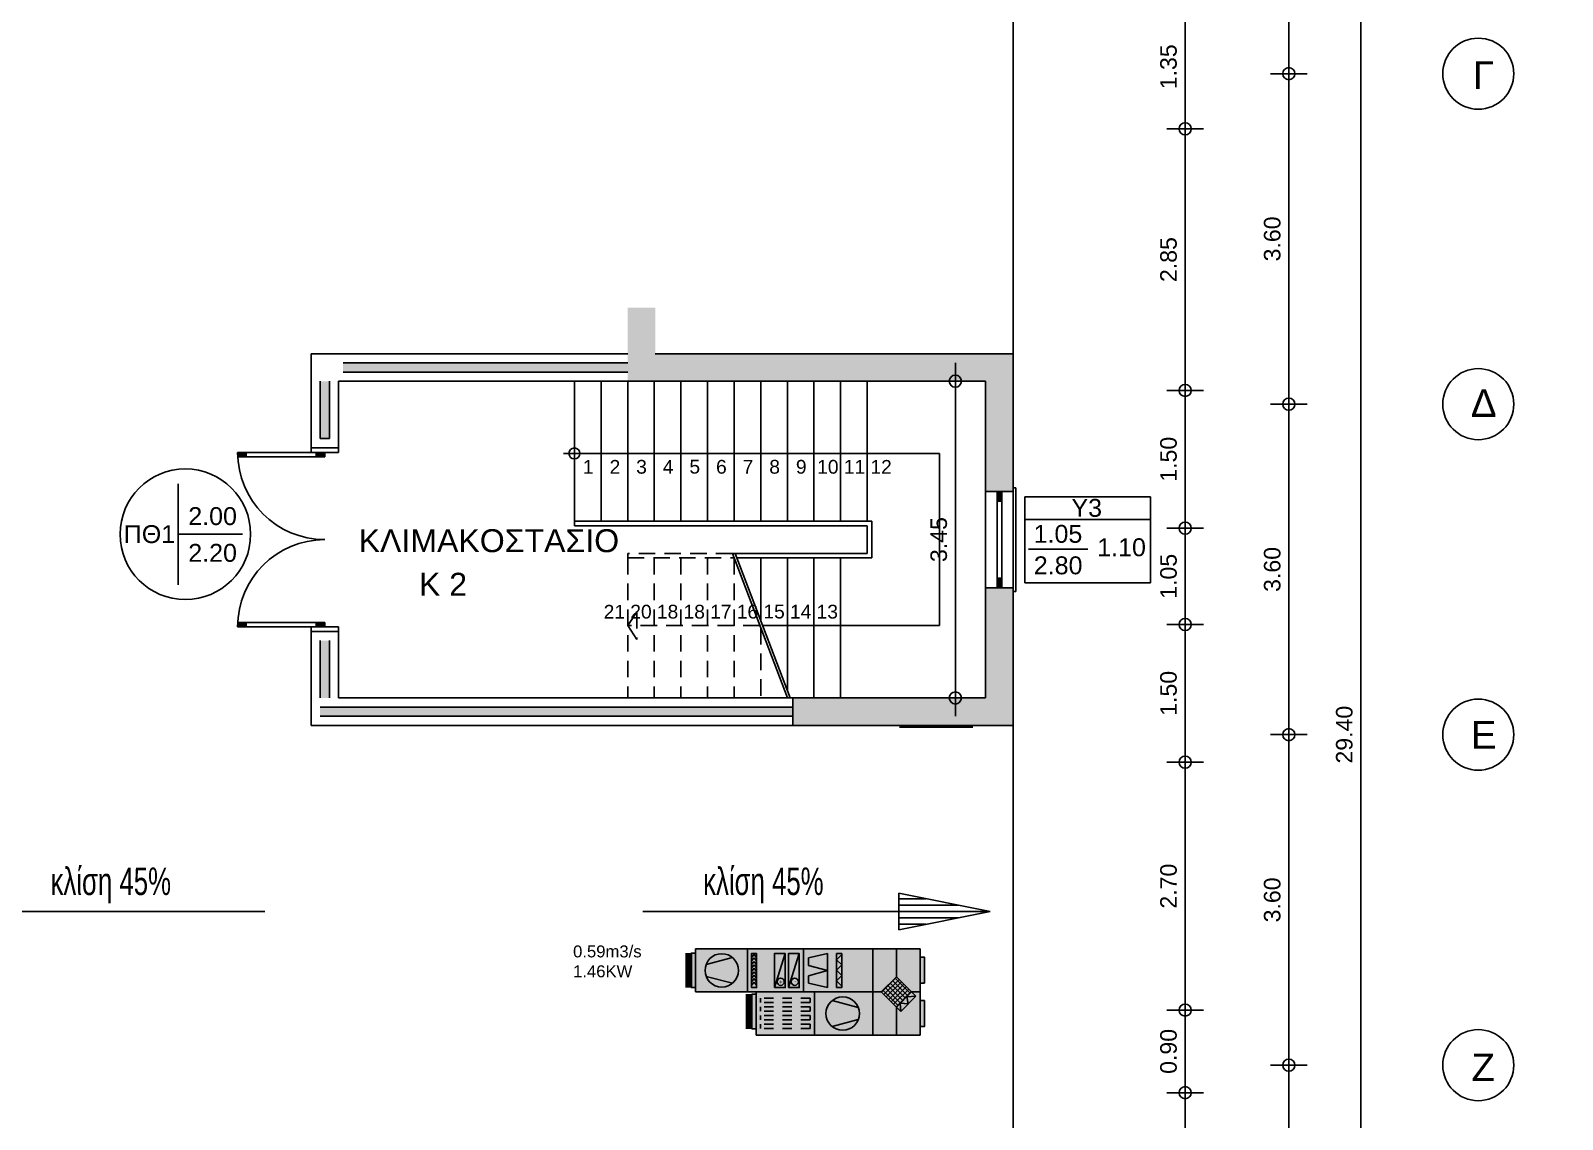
# Model space of a CAD drawing. Header units: metres. Extents: x -11 to 85, y -301 to 135.
# Drawn here: x 37.07 to 53.76, y 100.75 to 112.61 of the extents above; entities that cross this region are included whole.
import ezdxf
from ezdxf.enums import TextEntityAlignment as Align

# ---------------------------------------------------------------- set-up
doc = ezdxf.new("R2010")
doc.units = ezdxf.units.M
doc.header["$LTSCALE"] = 0.036
doc.header["$PDMODE"] = 2
doc.linetypes.add('HIDDEN', pattern=[0.375, 0.25, -0.125])
for name, color, linetype in [('aera epist text', 10, 'Continuous'), ('arxitek borofos', 252, 'Continuous'), ('arxitek doma', 252, 'Continuous'), ('DIMBLK', 252, 'Continuous'), ('fan klimatistikes', 160, 'Continuous'), ('fan klimatistiki exartimata', 170, 'Continuous'), ('HLEK_FL001_SYMBOLS', 230, 'Continuous'), ('Parathira', 252, 'Continuous')]:
    doc.layers.add(name, color=color, linetype=linetype)
doc.layers.add('fan klimatistikes_hatch', color=121, linetype='Continuous', lineweight=0)
doc.styles.add('CE5W', font='WGSIMPL.SHX')
doc.styles.add('comu-c', font='ugcompl.shx', dxfattribs={"width": 0.7})
doc.styles.add('COMU-N', font='arial.ttf')
doc.styles.get("Standard").update_dxf_attribs({"font": 'arial.ttf'})
doc.dimstyles.new('CADWDOT', dxfattribs={"dimscale": 0.1, "dimtxt": 1.8, "dimasz": 0.08, "dimexe": 2, "dimexo": 0, "dimgap": 0.09, "dimtad": 0, "dimrnd": 0.001, "dimzin": 0, "dimdsep": 46, "dimtxsty": 'Standard', "dimblk1": 'ARTDIM', "dimblk2": 'ARTDIM', "dimsah": 1, "dimcen": 0.09, "dimdle": 0.05, "dimse1": 1, "dimse2": 1, "dimadec": 0, "dimazin": 0, "dimtfac": 1, "dimtmove": 0, "dimatfit": 3, "dimldrblk": 'ARTDIM', "dimfxl": 2, "dimtvp": 0.9999, "dimtolj": 1, "dimtzin": 0, "dimarcsym": 0})

# ---------------------------------------------------------------- blocks, each defined once
blk = doc.blocks.new('ARTDIM')
at = {"layer": 'DIMBLK'}
for p, q in [((0, -24.9975), (0, 24.9975)), ((-24.9975, 0), (24.9975, 0))]:
    blk.add_line(p, q, dxfattribs=at)
blk.add_circle((0, 0), 8.25, dxfattribs=at)
blk = doc.blocks.new('*D1725')
at = {"layer": 'arxitek doma', "color": 0, "lineweight": -2}
blk.add_line((51.562, 119.63), (51.562, 90.246), dxfattribs=at)
at = {"layer": 'Defpoints', "color": 0, "transparency": 16777216}
for p in [(48.677, 119.638), (48.677, 90.238), (51.562, 90.238)]:
    blk.add_point(p, dxfattribs=at)
at = {"layer": 'arxitek doma', "color": 0, "lineweight": -2, "xscale": 0.008, "yscale": 0.008, "zscale": 0.008}
for p, rotation in [((51.562, 119.638), 90), ((51.562, 90.238), 270)]:
    blk.add_blockref('ARTDIM', p, dxfattribs=dict(at, rotation=rotation))
at = {"layer": 'arxitek doma', "color": 0, "insert": (51.382, 104.938), "char_height": 0.18, "attachment_point": 5, "rotation": 90}
blk.add_mtext('\\A1;29.40', dxfattribs=at)
blk = doc.blocks.new('*D1729')
at = {"layer": 'arxitek doma', "color": 0, "lineweight": -2}
blk.add_line((50.777, 97.746), (50.777, 101.33), dxfattribs=at)
at = {"layer": 'Defpoints', "color": 0, "transparency": 16777216}
for p in [(50.777, 101.338), (53.757, 101.338), (53.757, 97.738)]:
    blk.add_point(p, dxfattribs=at)
at = {"layer": 'arxitek doma', "color": 0, "lineweight": -2, "xscale": 0.008, "yscale": 0.008, "zscale": 0.008}
for p, rotation in [((50.777, 101.338), 90), ((50.777, 97.738), 270)]:
    blk.add_blockref('ARTDIM', p, dxfattribs=dict(at, rotation=rotation))
at = {"layer": 'arxitek doma', "color": 0, "insert": (50.597, 99.538), "char_height": 0.18, "attachment_point": 5, "rotation": 90}
blk.add_mtext('\\A1;3.60', dxfattribs=at)
blk = doc.blocks.new('*D1730')
at = {"layer": 'arxitek doma', "color": 0, "lineweight": -2}
blk.add_line((50.777, 101.346), (50.777, 104.93), dxfattribs=at)
at = {"layer": 'Defpoints', "color": 0, "transparency": 16777216}
for p in [(50.777, 104.938), (53.757, 104.938), (53.757, 101.338)]:
    blk.add_point(p, dxfattribs=at)
at = {"layer": 'arxitek doma', "color": 0, "lineweight": -2, "xscale": 0.008, "yscale": 0.008, "zscale": 0.008}
for p, rotation in [((50.777, 104.938), 90), ((50.777, 101.338), 270)]:
    blk.add_blockref('ARTDIM', p, dxfattribs=dict(at, rotation=rotation))
at = {"layer": 'arxitek doma', "color": 0, "insert": (50.597, 103.138), "char_height": 0.18, "attachment_point": 5, "rotation": 90}
blk.add_mtext('\\A1;3.60', dxfattribs=at)
blk = doc.blocks.new('*D1731')
at = {"layer": 'arxitek doma', "color": 0, "lineweight": -2}
blk.add_line((50.777, 104.946), (50.777, 108.53), dxfattribs=at)
at = {"layer": 'Defpoints', "color": 0, "transparency": 16777216}
for p in [(50.777, 108.538), (53.757, 108.538), (53.757, 104.938)]:
    blk.add_point(p, dxfattribs=at)
at = {"layer": 'arxitek doma', "color": 0, "lineweight": -2, "xscale": 0.008, "yscale": 0.008, "zscale": 0.008}
for p, rotation in [((50.777, 108.538), 90), ((50.777, 104.938), 270)]:
    blk.add_blockref('ARTDIM', p, dxfattribs=dict(at, rotation=rotation))
at = {"layer": 'arxitek doma', "color": 0, "insert": (50.597, 106.738), "char_height": 0.18, "attachment_point": 5, "rotation": 90}
blk.add_mtext('\\A1;3.60', dxfattribs=at)
blk = doc.blocks.new('*D1732')
at = {"layer": 'arxitek doma', "color": 0, "lineweight": -2}
blk.add_line((50.777, 108.546), (50.777, 112.13), dxfattribs=at)
at = {"layer": 'Defpoints', "color": 0, "transparency": 16777216}
for p in [(50.777, 112.138), (53.757, 112.138), (53.757, 108.538)]:
    blk.add_point(p, dxfattribs=at)
at = {"layer": 'arxitek doma', "color": 0, "lineweight": -2, "xscale": 0.008, "yscale": 0.008, "zscale": 0.008}
for p, rotation in [((50.777, 112.138), 90), ((50.777, 108.538), 270)]:
    blk.add_blockref('ARTDIM', p, dxfattribs=dict(at, rotation=rotation))
at = {"layer": 'arxitek doma', "color": 0, "insert": (50.597, 110.338), "char_height": 0.18, "attachment_point": 5, "rotation": 90}
blk.add_mtext('\\A1;3.60', dxfattribs=at)
blk = doc.blocks.new('*D1733')
at = {"layer": 'arxitek doma', "color": 0, "lineweight": -2}
blk.add_line((50.777, 112.146), (50.777, 115.73), dxfattribs=at)
at = {"layer": 'Defpoints', "color": 0, "transparency": 16777216}
for p in [(50.777, 115.738), (53.757, 115.738), (53.757, 112.138)]:
    blk.add_point(p, dxfattribs=at)
at = {"layer": 'arxitek doma', "color": 0, "lineweight": -2, "xscale": 0.008, "yscale": 0.008, "zscale": 0.008}
for p, rotation in [((50.777, 115.738), 90), ((50.777, 112.138), 270)]:
    blk.add_blockref('ARTDIM', p, dxfattribs=dict(at, rotation=rotation))
at = {"layer": 'arxitek doma', "color": 0, "insert": (50.597, 113.938), "char_height": 0.18, "attachment_point": 5, "rotation": 90}
blk.add_mtext('\\A1;3.60', dxfattribs=at)
blk = doc.blocks.new('*D1740')
at = {"layer": 'arxitek doma', "color": 0, "lineweight": -2}
blk.add_line((49.647, 112.88), (49.647, 111.546), dxfattribs=at)
at = {"layer": 'Defpoints', "color": 0, "transparency": 16777216}
for p in [(48.677, 112.888), (48.677, 111.538), (49.647, 111.538)]:
    blk.add_point(p, dxfattribs=at)
at = {"layer": 'arxitek doma', "color": 0, "lineweight": -2, "xscale": 0.008, "yscale": 0.008, "zscale": 0.008}
for p, rotation in [((49.647, 112.888), 90), ((49.647, 111.538), 270)]:
    blk.add_blockref('ARTDIM', p, dxfattribs=dict(at, rotation=rotation))
at = {"layer": 'arxitek doma', "color": 0, "insert": (49.467, 112.213), "char_height": 0.18, "attachment_point": 5, "rotation": 90}
blk.add_mtext('\\A1;1.35', dxfattribs=at)
blk = doc.blocks.new('*D1741')
at = {"layer": 'arxitek doma', "color": 0, "lineweight": -2}
blk.add_line((49.647, 111.53), (49.647, 108.696), dxfattribs=at)
at = {"layer": 'Defpoints', "color": 0, "transparency": 16777216}
for p in [(48.677, 111.538), (48.677, 108.688), (49.647, 108.688)]:
    blk.add_point(p, dxfattribs=at)
at = {"layer": 'arxitek doma', "color": 0, "lineweight": -2, "xscale": 0.008, "yscale": 0.008, "zscale": 0.008}
for p, rotation in [((49.647, 111.538), 90), ((49.647, 108.688), 270)]:
    blk.add_blockref('ARTDIM', p, dxfattribs=dict(at, rotation=rotation))
at = {"layer": 'arxitek doma', "color": 0, "insert": (49.467, 110.113), "char_height": 0.18, "attachment_point": 5, "rotation": 90}
blk.add_mtext('\\A1;2.85', dxfattribs=at)
blk = doc.blocks.new('*D1742')
at = {"layer": 'arxitek doma', "color": 0, "lineweight": -2}
blk.add_line((49.647, 108.68), (49.647, 107.196), dxfattribs=at)
at = {"layer": 'Defpoints', "color": 0, "transparency": 16777216}
for p in [(48.677, 108.688), (48.677, 107.188), (49.647, 107.188)]:
    blk.add_point(p, dxfattribs=at)
at = {"layer": 'arxitek doma', "color": 0, "lineweight": -2, "xscale": 0.008, "yscale": 0.008, "zscale": 0.008}
for p, rotation in [((49.647, 108.688), 90), ((49.647, 107.188), 270)]:
    blk.add_blockref('ARTDIM', p, dxfattribs=dict(at, rotation=rotation))
at = {"layer": 'arxitek doma', "color": 0, "insert": (49.467, 107.938), "char_height": 0.18, "attachment_point": 5, "rotation": 90}
blk.add_mtext('\\A1;1.50', dxfattribs=at)
blk = doc.blocks.new('*D1743')
at = {"layer": 'arxitek doma', "color": 0, "lineweight": -2}
blk.add_line((49.647, 107.18), (49.647, 106.146), dxfattribs=at)
at = {"layer": 'Defpoints', "color": 0, "transparency": 16777216}
for p in [(48.677, 107.188), (48.677, 106.138), (49.647, 106.138)]:
    blk.add_point(p, dxfattribs=at)
at = {"layer": 'arxitek doma', "color": 0, "lineweight": -2, "xscale": 0.008, "yscale": 0.008, "zscale": 0.008}
for p, rotation in [((49.647, 107.188), 90), ((49.647, 106.138), 270)]:
    blk.add_blockref('ARTDIM', p, dxfattribs=dict(at, rotation=rotation))
at = {"layer": 'arxitek doma', "color": 0, "insert": (49.467, 106.663), "char_height": 0.18, "attachment_point": 5, "rotation": 90}
blk.add_mtext('\\A1;1.05', dxfattribs=at)
blk = doc.blocks.new('*D1744')
at = {"layer": 'arxitek doma', "color": 0, "lineweight": -2}
blk.add_line((49.647, 106.13), (49.647, 104.646), dxfattribs=at)
at = {"layer": 'Defpoints', "color": 0, "transparency": 16777216}
for p in [(48.677, 106.138), (48.677, 104.638), (49.647, 104.638)]:
    blk.add_point(p, dxfattribs=at)
at = {"layer": 'arxitek doma', "color": 0, "lineweight": -2, "xscale": 0.008, "yscale": 0.008, "zscale": 0.008}
for p, rotation in [((49.647, 106.138), 90), ((49.647, 104.638), 270)]:
    blk.add_blockref('ARTDIM', p, dxfattribs=dict(at, rotation=rotation))
at = {"layer": 'arxitek doma', "color": 0, "insert": (49.467, 105.388), "char_height": 0.18, "attachment_point": 5, "rotation": 90}
blk.add_mtext('\\A1;1.50', dxfattribs=at)
blk = doc.blocks.new('*D1745')
at = {"layer": 'arxitek doma', "color": 0, "lineweight": -2}
blk.add_line((49.647, 104.63), (49.647, 101.946), dxfattribs=at)
at = {"layer": 'Defpoints', "color": 0, "transparency": 16777216}
for p in [(48.677, 104.638), (48.677, 101.938), (49.647, 101.938)]:
    blk.add_point(p, dxfattribs=at)
at = {"layer": 'arxitek doma', "color": 0, "lineweight": -2, "xscale": 0.008, "yscale": 0.008, "zscale": 0.008}
for p, rotation in [((49.647, 104.638), 90), ((49.647, 101.938), 270)]:
    blk.add_blockref('ARTDIM', p, dxfattribs=dict(at, rotation=rotation))
at = {"layer": 'arxitek doma', "color": 0, "insert": (49.467, 103.288), "char_height": 0.18, "attachment_point": 5, "rotation": 90}
blk.add_mtext('\\A1;2.70', dxfattribs=at)
blk = doc.blocks.new('*D1746')
at = {"layer": 'arxitek doma', "color": 0, "lineweight": -2}
blk.add_line((49.647, 101.93), (49.647, 101.046), dxfattribs=at)
at = {"layer": 'Defpoints', "color": 0, "transparency": 16777216}
for p in [(48.677, 101.938), (48.677, 101.038), (49.647, 101.038)]:
    blk.add_point(p, dxfattribs=at)
at = {"layer": 'arxitek doma', "color": 0, "lineweight": -2, "xscale": 0.008, "yscale": 0.008, "zscale": 0.008}
for p, rotation in [((49.647, 101.938), 90), ((49.647, 101.038), 270)]:
    blk.add_blockref('ARTDIM', p, dxfattribs=dict(at, rotation=rotation))
at = {"layer": 'arxitek doma', "color": 0, "insert": (49.467, 101.488), "char_height": 0.18, "attachment_point": 5, "rotation": 90}
blk.add_mtext('\\A1;0.90', dxfattribs=at)
blk = doc.blocks.new('*D1747')
at = {"layer": 'arxitek doma', "color": 0, "lineweight": -2}
blk.add_line((49.647, 101.03), (49.647, 98.646), dxfattribs=at)
at = {"layer": 'Defpoints', "color": 0, "transparency": 16777216}
for p in [(48.677, 101.038), (48.677, 98.638), (49.647, 98.638)]:
    blk.add_point(p, dxfattribs=at)
at = {"layer": 'arxitek doma', "color": 0, "lineweight": -2, "xscale": 0.008, "yscale": 0.008, "zscale": 0.008}
for p, rotation in [((49.647, 101.038), 90), ((49.647, 98.638), 270)]:
    blk.add_blockref('ARTDIM', p, dxfattribs=dict(at, rotation=rotation))
at = {"layer": 'arxitek doma', "color": 0, "insert": (49.467, 99.838), "char_height": 0.18, "attachment_point": 5, "rotation": 90}
blk.add_mtext('\\A1;2.40', dxfattribs=at)
blk = doc.blocks.new('A$C7E7A7D1A')
at = {"layer": 'Parathira'}
for p, q in [((-0.33, 0.04), (-0.33, -1.09)), ((-0.3, 0.04), (-0.33, 0.04)), ((-0.175, 0), (-0.125, 0)), ((-0.175, -1.05), (-0.175, 0)), ((-0.125, 0), (-0.125, -1.05)), ((0, 0), (0, -1.05)), ((-0.125, -0.105), (-0.175, -0.105)), ((-0.165, 0), (-0.165, -0.105)), ((-0.155, 0), (-0.155, -0.105)), ((-0.145, 0), (-0.145, -0.105)), ((-0.135, 0), (-0.135, -0.105)), ((-0.125, -0.945), (-0.175, -0.945)), ((-0.165, -0.945), (-0.165, -1.05)), ((-0.155, -0.945), (-0.155, -1.05)), ((-0.145, -0.945), (-0.145, -1.05)), ((-0.135, -0.945), (-0.135, -1.05)), ((-0.33, -1.09), (-0.3, -1.09)), ((-0.125, -1.05), (-0.175, -1.05))]:
    blk.add_line(p, q, dxfattribs=at)
blk = doc.blocks.new('*D1762')
at = {"layer": 'arxitek borofos', "color": 0, "lineweight": -2}
blk.add_line((47.144, 108.78), (47.144, 105.346), dxfattribs=at)
at = {"layer": 'Defpoints', "color": 0, "transparency": 16777216}
for p in [(47.486, 108.788), (47.144, 105.338), (47.486, 105.338)]:
    blk.add_point(p, dxfattribs=at)
at = {"layer": 'arxitek borofos', "color": 0, "lineweight": -2, "xscale": 0.008, "yscale": 0.008, "zscale": 0.008}
for p, rotation in [((47.144, 108.788), 90), ((47.144, 105.338), 270)]:
    blk.add_blockref('ARTDIM', p, dxfattribs=dict(at, rotation=rotation))
at = {"layer": 'arxitek borofos', "color": 0, "insert": (46.964, 107.063), "char_height": 0.18, "attachment_point": 5, "rotation": 90}
blk.add_mtext('\\A1;3.45', dxfattribs=at)
blk = doc.blocks.new('A$C0F035EE8')
at = {"layer": 'Parathira'}
for p, q in [((-0.3, 0), (-0.3, -0.05)), ((0, -0.05), (0, 0)), ((-1.1, -0.05), (-0.15, -0.05)), ((-1.005, -0.059), (-1.1, -0.059)), ((-1.005, -0.069), (-1.1, -0.069)), ((-1.005, -0.079), (-1.1, -0.079)), ((-1.005, -0.088), (-1.099, -0.088)), ((-0.15, -0.098), (-1.099, -0.098)), ((-1.005, -0.098), (-1.005, -0.05)), ((-0.3, -0.05), (0, -0.05)), ((-0.245, -0.098), (-0.245, -0.05)), ((-0.15, -0.059), (-0.245, -0.059)), ((-0.15, -0.069), (-0.245, -0.069)), ((-0.15, -0.079), (-0.245, -0.079)), ((-0.15, -0.088), (-0.245, -0.088)), ((-0.15, -0.05), (-0.15, -0.098)), ((-1.005, -1.922), (-1.1, -1.922)), ((-1.005, -1.931), (-1.1, -1.931)), ((-1.005, -1.941), (-1.1, -1.941)), ((-1.1, -1.95), (-0.15, -1.95)), ((-0.15, -1.903), (-1.099, -1.903)), ((-1.005, -1.912), (-1.099, -1.912)), ((-1.005, -1.903), (-1.005, -1.95)), ((-0.3, -2), (-0.3, -1.95)), ((-0.3, -1.95), (0, -1.95)), ((-0.245, -1.903), (-0.245, -1.95)), ((-0.15, -1.912), (-0.245, -1.912)), ((-0.15, -1.922), (-0.245, -1.922)), ((-0.15, -1.931), (-0.245, -1.931)), ((-0.15, -1.941), (-0.245, -1.941)), ((-0.15, -1.95), (-0.15, -1.903)), ((0, -1.95), (0, -2))]:
    blk.add_line(p, q, dxfattribs=at)
for centre, start, end in [((-0.15, -0.05), 180, 270), ((-0.15, -1.95), 90, 180)]:
    blk.add_arc(centre, 0.95, start, end, dxfattribs=at)
blk = doc.blocks.new('ΚΚΜ-1')
at = {"layer": 'fan klimatistikes_hatch'}
for color, points in [(21, [(-3.186, 0.718), (-3.126, 0.718), (-3.126, 1.078), (-3.186, 1.078)]), (141, [(-0.006, -0.002), (-0.006, 0.598), (-0.846, 0.598), (-0.846, 1.198), (-3.126, 1.198), (-3.126, -0.002)]), (21, [(-0.786, 1.109), (-0.846, 1.109), (-0.846, 0.629), (-0.786, 0.629)]), (21, [(-3.126, 0.474), (-3.186, 0.474), (-3.186, 0.114), (-3.126, 0.114)]), (21, [(-0.006, 0.058), (0.054, 0.058), (0.054, 0.538), (-0.006, 0.538)])]:
    blk.add_hatch(color=color, dxfattribs=at).paths.add_polyline_path(points)
at = {"layer": 'fan klimatistiki exartimata', "ltscale": 0.6}
h = blk.add_hatch(dxfattribs=at)
h.set_pattern_fill('ANSI37', color=256, scale=0.015, style=0)
h.set_pattern_definition([(225, (214664.68825, 951753.29188), (0.033675960454, -0.033675960454), []), (315, (214664.68825, 951753.29188), (0.033675960454, 0.033675960454), [])])
h.paths.add_polyline_path([(-2.796, 0.388), (-3.006, 0.598), (-2.796, 0.808), (-2.586, 0.598)])
at = {"layer": 'fan klimatistikes', "ltscale": 0.6}
for p, q in [((-3.126, -0.002), (-3.126, 1.198)), ((-3.126, 1.198), (-0.846, 1.198)), ((-0.846, 1.198), (-0.846, 0.598)), ((-0.768, 0.629), (-0.768, 1.109)), ((-0.75, 0.629), (-0.75, 1.109)), ((-0.732, 0.629), (-0.732, 1.109)), ((-0.714, 0.629), (-0.714, 1.109)), ((-0.846, 0.598), (-0.006, 0.598)), ((-0.006, -0.002), (-0.006, 0.598)), ((0.072, 0.058), (0.072, 0.538)), ((0.09, 0.058), (0.09, 0.538)), ((0.108, 0.058), (0.108, 0.538)), ((0.126, 0.058), (0.126, 0.538)), ((-0.006, -0.002), (-3.126, -0.002))]:
    blk.add_line(p, q, dxfattribs=at)
for points in [[(-3.126, 0.718), (-3.186, 0.718), (-3.186, 1.078), (-3.126, 1.078)], [(-0.846, 1.109), (-0.786, 1.109), (-0.786, 0.629), (-0.846, 0.629)], [(-3.126, 0.114), (-3.186, 0.114), (-3.186, 0.474), (-3.126, 0.474)], [(-0.006, 0.538), (0.054, 0.538), (0.054, 0.058), (-0.006, 0.058)]]:
    blk.add_lwpolyline(points, dxfattribs=at)
at = {"layer": 'fan klimatistiki exartimata', "ltscale": 0.6}
for p, q in [((-2.796, 0.808), (-2.796, 1.198)), ((-2.466, -0.002), (-2.466, 1.198)), ((-1.656, 0.598), (-1.656, 1.198)), ((-3.065, 0.657), (-2.855, 0.867)), ((-2.796, 0.808), (-2.855, 0.867)), ((-2.85, 0.754), (-2.855, 0.867)), ((-3.065, 0.657), (-2.94, 0.664)), ((-3.006, 0.598), (-3.065, 0.657)), ((-3.006, 0.598), (-2.796, 0.808)), ((-2.94, 0.664), (-2.96, 0.762)), ((-2.96, 0.762), (-2.85, 0.754)), ((-2.796, 0.808), (-2.586, 0.598)), ((-3.006, 0.598), (-3.126, 0.598)), ((-2.796, 0.388), (-3.006, 0.598)), ((-2.586, 0.598), (-2.796, 0.388)), ((-2.466, 0.598), (-2.586, 0.598)), ((-2.466, 0.598), (-0.846, 0.598)), ((-2.037, 0.517), (-1.965, 0.443)), ((-2.037, 0.37), (-1.965, 0.443)), ((-1.576, 0.476), (-1.836, 0.536)), ((-1.836, 0.536), (-1.836, 0.065)), ((-1.576, 0.372), (-1.576, 0.476)), ((-1.506, -0.002), (-1.506, 0.598)), ((-1.294, 0.536), (-1.446, 0.065)), ((-1.1, 0.536), (-1.252, 0.065)), ((-0.817, 0.461), (-0.847, 0.499)), ((-0.817, 0.413), (-0.847, 0.451)), ((-0.817, 0.461), (-0.787, 0.499)), ((-0.817, 0.413), (-0.787, 0.451)), ((-0.726, -0.002), (-0.726, 0.598)), ((-2.796, -0.002), (-2.796, 0.388)), ((-2.037, 0.37), (-1.965, 0.297)), ((-2.037, 0.223), (-1.965, 0.297)), ((-2.037, 0.223), (-1.965, 0.15)), ((-1.836, 0.301), (-1.576, 0.372)), ((-1.836, 0.301), (-1.576, 0.23)), ((-1.576, 0.125), (-1.576, 0.23)), ((-0.817, 0.365), (-0.847, 0.403)), ((-0.817, 0.317), (-0.847, 0.355)), ((-0.817, 0.269), (-0.847, 0.307)), ((-0.817, 0.221), (-0.847, 0.259)), ((-0.817, 0.365), (-0.787, 0.403)), ((-0.817, 0.317), (-0.787, 0.355)), ((-0.817, 0.269), (-0.787, 0.307)), ((-0.817, 0.221), (-0.787, 0.259)), ((-2.037, 0.076), (-1.965, 0.15)), ((-1.836, 0.065), (-1.576, 0.125)), ((-0.817, 0.173), (-0.847, 0.211)), ((-0.817, 0.125), (-0.847, 0.163)), ((-0.817, 0.077), (-0.847, 0.115)), ((-0.817, 0.173), (-0.787, 0.211)), ((-0.817, 0.125), (-0.787, 0.163)), ((-0.817, 0.077), (-0.787, 0.115))]:
    blk.add_line(p, q, dxfattribs=at)
at = {"layer": 'fan klimatistiki exartimata', "linetype": 'Continuous', "ltscale": 0.6}
for p, q in [((-1.902, 1.077), (-2.265, 0.982)), ((-1.902, 0.718), (-2.265, 0.814)), ((-0.516, 0.477), (-0.153, 0.382)), ((-0.516, 0.118), (-0.153, 0.214))]:
    blk.add_line(p, q, dxfattribs=at)
at = {"layer": 'fan klimatistiki exartimata', "linetype": 'HIDDEN', "ltscale": 0.6}
for p, q in [((-1.596, 1.046), (-1.596, 1.106)), ((-1.596, 1.106), (-0.906, 1.106)), ((-0.906, 1.106), (-0.906, 1.046)), ((-1.596, 1.046), (-0.906, 1.046)), ((-1.596, 0.926), (-1.596, 0.986)), ((-1.596, 0.986), (-0.906, 0.986)), ((-1.596, 0.926), (-0.906, 0.926)), ((-1.596, 0.806), (-1.596, 0.866)), ((-1.596, 0.866), (-0.906, 0.866)), ((-0.906, 0.986), (-0.906, 0.926)), ((-0.906, 0.866), (-0.906, 0.806)), ((-1.596, 0.806), (-0.906, 0.806)), ((-1.596, 0.686), (-1.596, 0.746)), ((-1.596, 0.746), (-0.906, 0.746)), ((-1.596, 0.686), (-0.906, 0.686)), ((-0.906, 0.746), (-0.906, 0.686))]:
    blk.add_line(p, q, dxfattribs=at)
at = {"layer": 'fan klimatistiki exartimata', "ltscale": 0.6}
for points in [[(-1.965, 0.536), (-2.037, 0.536), (-2.037, 0.065), (-1.965, 0.065)], [(-1.294, 0.536), (-1.446, 0.536), (-1.446, 0.065), (-1.294, 0.065)], [(-1.1, 0.536), (-1.252, 0.536), (-1.252, 0.065), (-1.1, 0.065)], [(-0.781, 0.536), (-0.853, 0.536), (-0.853, 0.065), (-0.781, 0.065)]]:
    blk.add_lwpolyline(points, close=True, dxfattribs=at)
at = {"layer": 'fan klimatistiki exartimata', "linetype": 'Continuous', "ltscale": 0.6}
for centre in [(-2.049, 0.898), (-0.369, 0.298)]:
    blk.add_circle(centre, 0.232, dxfattribs=at)
at = {"layer": 'fan klimatistiki exartimata', "ltscale": 0.6}
for centre in [(-1.383, 0.456), (-1.188, 0.456)]:
    blk.add_circle(centre, 0.0501, dxfattribs=at)
at = {"layer": 'fan klimatistiki exartimata', "ltscale": 0.6, "style": 'CE5W'}
for s, p in [('-', (-1.408, 0.43)), ('+', (-1.214, 0.43))]:
    blk.add_text(s, height=0.06, dxfattribs=at).set_placement(p)

msp = doc.modelspace()

# ---------------------------------------------------------------- hatches: boundary and pattern name
at = {"layer": 'arxitek borofos'}
for points in [[(43.874, 109.088), (43.874, 109.588), (43.574, 109.588), (43.574, 108.788), (47.474, 108.788), (47.474, 107.588), (47.774, 107.588), (47.774, 109.088)], [(43.574, 108.988), (40.474, 108.988), (40.474, 108.888), (43.574, 108.888)], [(40.224, 108.788), (40.324, 108.788), (40.324, 108.163), (40.224, 108.163)], [(47.474, 105.338), (45.374, 105.338), (45.374, 105.038), (47.774, 105.038), (47.774, 106.538), (47.474, 106.538)], [(42.973, 105.238), (40.223, 105.238), (40.223, 105.138), (42.973, 105.138)], [(45.374, 105.238), (42.624, 105.238), (42.624, 105.138), (45.374, 105.138)]]:
    msp.add_hatch(color=256, dxfattribs=at).paths.add_polyline_path(points)
h = msp.add_hatch(color=256, dxfattribs=at)
h.paths.add_polyline_path([(40.224, 105.963), (40.324, 105.963), (40.324, 105.767), (40.224, 105.767)])
h.paths.add_polyline_path([(40.224, 105.767), (40.324, 105.767), (40.324, 105.338), (40.224, 105.338)])

# ---------------------------------------------------------------- linework, layer by layer
for p, q in [((40.124, 109.088), (43.574, 109.088)), ((40.124, 108.063), (40.124, 109.088)), ((40.474, 108.988), (43.574, 108.988)), ((47.774, 109.088), (43.874, 109.088)), ((47.774, 107.588), (47.774, 109.088)), ((40.474, 108.888), (43.574, 108.888)), ((40.224, 108.163), (40.224, 108.788)), ((40.324, 108.163), (40.324, 108.788)), ((40.424, 108.788), (43.574, 108.788)), ((40.424, 108.063), (40.424, 108.788)), ((47.474, 108.788), (43.574, 108.788)), ((47.474, 107.588), (47.474, 108.788)), ((40.224, 108.163), (40.324, 108.163)), ((40.124, 108.063), (40.424, 108.063)), ((38.677, 107.671), (38.677, 106.571)), ((47.774, 107.588), (47.474, 107.588)), ((47.901, 106.591), (47.901, 107.529)), ((47.901, 107.529), (49.269, 107.529)), ((49.269, 107.529), (49.269, 106.591)), ((49.269, 107.283), (47.901, 107.283)), ((38.677, 107.121), (39.377, 107.121)), ((47.94, 106.958), (48.586, 106.958)), ((47.474, 106.538), (47.474, 105.338)), ((47.474, 106.538), (47.774, 106.538)), ((47.774, 106.538), (47.774, 105.038)), ((49.269, 106.591), (47.901, 106.591)), ((40.124, 105.338), (40.124, 106.063)), ((40.124, 106.063), (40.424, 106.063)), ((40.424, 105.338), (40.424, 106.063)), ((40.224, 105.338), (40.224, 105.963)), ((40.324, 105.338), (40.324, 105.963)), ((40.124, 105.038), (40.124, 105.338)), ((40.424, 105.338), (42.624, 105.338)), ((42.624, 105.338), (45.374, 105.338)), ((45.374, 105.038), (45.374, 105.338)), ((45.374, 105.338), (47.474, 105.338)), ((40.223, 105.238), (42.973, 105.238)), ((40.223, 105.138), (42.973, 105.138)), ((42.624, 105.238), (45.374, 105.238)), ((42.624, 105.138), (45.374, 105.138)), ((40.124, 105.038), (42.765, 105.038)), ((42.624, 105.038), (45.374, 105.038)), ((47.774, 105.038), (45.374, 105.038)), ((47.335, 105.038), (46.535, 105.038)), ((47.335, 105.018), (46.535, 105.018))]:
    msp.add_line(p, q, dxfattribs=at)
at = {"layer": 'arxitek borofos', "linetype": 'Continuous'}
for p, q in [((42.994, 107.263), (42.994, 108.788)), ((43.284, 107.263), (43.284, 108.788)), ((43.574, 107.263), (43.574, 108.788)), ((43.864, 107.263), (43.864, 108.788)), ((44.154, 107.263), (44.154, 108.788)), ((44.444, 107.263), (44.444, 108.788)), ((44.734, 107.263), (44.734, 108.788)), ((45.024, 107.263), (45.024, 108.788)), ((45.314, 107.263), (45.314, 108.788)), ((45.604, 107.263), (45.604, 108.788)), ((45.894, 107.263), (45.894, 108.788)), ((46.184, 107.263), (46.184, 108.788)), ((42.994, 108.001), (42.874, 108.001)), ((42.994, 108.001), (46.971, 108.001)), ((46.971, 108.001), (46.971, 106.126)), ((44.734, 107.263), (42.994, 107.263)), ((42.994, 107.263), (42.994, 107.213)), ((44.753, 107.213), (42.994, 107.213)), ((44.734, 107.263), (44.734, 107.263)), ((46.234, 107.263), (44.734, 107.263)), ((46.184, 107.213), (44.753, 107.213)), ((46.184, 106.913), (46.184, 107.213)), ((46.234, 106.863), (46.234, 107.263)), ((44.715, 106.913), (45.314, 105.338)), ((44.715, 106.913), (46.184, 106.913)), ((44.745, 106.913), (45.344, 105.338)), ((44.764, 106.863), (46.234, 106.863)), ((45.024, 106.863), (45.024, 106.18)), ((45.314, 106.863), (45.314, 105.417)), ((45.604, 106.863), (45.604, 105.338)), ((45.894, 106.863), (45.894, 105.338)), ((46.971, 106.126), (45.044, 106.126))]:
    msp.add_line(p, q, dxfattribs=at)
at = {"layer": 'arxitek borofos', "linetype": 'HIDDEN', "ltscale": 20}
for p, q in [((43.574, 106.913), (43.574, 106.863)), ((44.715, 106.913), (43.574, 106.913)), ((43.574, 106.863), (43.574, 105.338)), ((43.574, 106.863), (44.734, 106.863)), ((43.864, 106.863), (43.864, 105.338)), ((44.154, 106.863), (44.154, 105.338)), ((44.444, 106.863), (44.444, 105.338)), ((44.734, 106.863), (44.734, 105.338)), ((43.574, 106.126), (43.674, 106.276)), ((43.674, 106.276), (43.674, 105.976)), ((43.574, 106.126), (43.674, 105.976)), ((45.014, 106.126), (43.574, 106.126)), ((45.024, 106.101), (45.024, 105.338))]:
    msp.add_line(p, q, dxfattribs=at)
at = {"layer": 'arxitek borofos', "linetype": 'Continuous'}
msp.add_circle((42.994, 108.001), 0.06, dxfattribs=at)
at = {"layer": 'arxitek borofos'}
msp.add_circle((38.755, 107.121), 0.711, dxfattribs=at)
at = {"layer": 'arxitek doma'}
for p, q in [((47.774, 120.038), (47.774, 89.838)), ((46.527, 103.21), (46.527, 102.812)), ((46.527, 103.21), (47.523, 103.011)), ((46.826, 103.151), (46.527, 103.151)), ((35.839, 103.011), (39.621, 103.011)), ((47.523, 103.011), (43.74, 103.011)), ((47.174, 103.081), (46.527, 103.081)), ((47.523, 103.011), (46.527, 102.812)), ((47.174, 102.942), (46.527, 102.942)), ((46.826, 102.872), (46.527, 102.872))]:
    msp.add_line(p, q, dxfattribs=at)
for centre in [(52.841, 112.138, 3), (52.841, 108.538, 3), (52.841, 104.938, 3), (52.841, 101.338, 3)]:
    msp.add_circle(centre, 0.387, dxfattribs=at)

# ---------------------------------------------------------------- block references
at = {"layer": 'aera epist text', "xscale": 0.784000000002834, "yscale": 0.7839999999885947, "zscale": 0.7839999999999999, "rotation": 180}
msp.add_blockref('ΚΚΜ-1', (44.31, 102.604), dxfattribs=at)
at = {"layer": 'arxitek borofos', "extrusion": (0, 0, -1), "xscale": -1, "zscale": -1}
msp.add_blockref('A$C0F035EE8', (-40.424, 108.063), dxfattribs=at)
at = {"layer": 'arxitek borofos', "xscale": -1}
msp.add_blockref('A$C7E7A7D1A', (47.474, 107.588), dxfattribs=at)

# ---------------------------------------------------------------- texts
at = {"layer": 'arxitek borofos', "style": 'COMU-N'}
for s, p in [('1', (43.145, 107.856)), ('2', (43.435, 107.856)), ('3', (43.725, 107.856)), ('4', (44.015, 107.856)), ('5', (44.305, 107.856)), ('6', (44.595, 107.856)), ('7', (44.885, 107.856)), ('8', (45.175, 107.856)), ('9', (45.465, 107.856)), ('10', (45.755, 107.856)), ('11', (46.045, 107.856)), ('12', (46.335, 107.856)), ('21', (43.429, 106.278)), ('20', (43.719, 106.278)), ('18', (44.009, 106.278)), ('18', (44.299, 106.278)), ('17', (44.589, 106.278)), ('16', (44.879, 106.278)), ('15', (45.169, 106.278)), ('14', (45.459, 106.278)), ('13', (45.749, 106.278))]:
    msp.add_text(s, height=0.15, dxfattribs=at).set_placement(p, align=Align.MIDDLE)
for s, height, p in [('Y3', 0.195, (48.409, 107.311)), ('ΚΛΙΜΑΚΟΣΤΑΣΙΟ', 0.25, (40.643, 106.926)), ('1.05', 0.195, (47.997, 107.028)), ('1.10', 0.195, (48.69, 106.882)), ('2.80', 0.195, (47.999, 106.685)), ('K 2', 0.25, (41.3, 106.451))]:
    msp.add_text(s, height=height, dxfattribs=at).set_placement(p)
for tag, text, p in [('2.00', '0.90', (39.052, 107.221)), ('ΠΘ1', '2.20', (38.364, 107.025)), ('2.20', '2.20', (39.052, 106.821))]:
    msp.add_attdef(tag, text=text, height=0.195, dxfattribs=at).set_placement(p, align=Align.CENTER)
at = {"layer": 'arxitek doma', "style": 'COMU-N'}
for s, p in [('Γ', (52.783, 111.971, 3)), ('Δ', (52.761, 108.4, 3)), ('Ε', (52.761, 104.786, 3)), ('Ζ', (52.767, 101.164, 3))]:
    msp.add_text(s, height=0.3, dxfattribs=at).set_placement(p)
at = {"layer": 'arxitek doma', "style": 'comu-c', "width": 0.7}
for p in [(37.286, 103.191), (44.396, 103.191)]:
    msp.add_text('κλίση 45%', height=0.3, dxfattribs=at).set_placement(p)
at = {"layer": 'HLEK_FL001_SYMBOLS', "insert": (42.979, 102.642), "char_height": 0.13, "attachment_point": 1, "style": 'COMU-N'}
msp.add_mtext_dynamic_manual_height_columns('0.59m3/s\\P1.46KW', width=3.07453, gutter_width=0.65, heights=[0], dxfattribs=at)

# ---------------------------------------------------------------- dimensions: what is measured, and where the dimension line sits
at = {"layer": 'arxitek borofos'}
dim = msp.add_linear_dim(base=(47.144, 105.338), p1=(47.486, 108.788), p2=(47.486, 105.338), angle=90, dimstyle='CADWDOT', dxfattribs=at)
dim.commit()
dim.dimension.update_dxf_attribs({"geometry": '*D1762', "text_midpoint": (46.964, 107.063)})
at = {"layer": 'arxitek doma'}
for base, p1, p2, picture, middle in [((51.562, 90.238, 3), (48.677, 119.638, 3), (48.677, 90.238, 3), '*D1725', (51.382, 104.938, 3)), ((50.777, 115.738, 3), (53.757, 112.138, 3), (53.757, 115.738, 3), '*D1733', (50.597, 113.938, 3)), ((49.647, 111.538, 3), (48.677, 112.888, 3), (48.677, 111.538, 3), '*D1740', (49.467, 112.213, 3)), ((50.777, 112.138, 3), (53.757, 108.538, 3), (53.757, 112.138, 3), '*D1732', (50.597, 110.338, 3)), ((49.647, 108.688, 3), (48.677, 111.538, 3), (48.677, 108.688, 3), '*D1741', (49.467, 110.113, 3)), ((49.647, 107.188, 3), (48.677, 108.688, 3), (48.677, 107.188, 3), '*D1742', (49.467, 107.938, 3)), ((50.777, 108.538, 3), (53.757, 104.938, 3), (53.757, 108.538, 3), '*D1731', (50.597, 106.738, 3)), ((49.647, 106.138, 3), (48.677, 107.188, 3), (48.677, 106.138, 3), '*D1743', (49.467, 106.663, 3)), ((49.647, 104.638, 3), (48.677, 106.138, 3), (48.677, 104.638, 3), '*D1744', (49.467, 105.388, 3)), ((50.777, 104.938, 3), (53.757, 101.338, 3), (53.757, 104.938, 3), '*D1730', (50.597, 103.138, 3)), ((49.647, 101.938, 3), (48.677, 104.638, 3), (48.677, 101.938, 3), '*D1745', (49.467, 103.288, 3)), ((49.647, 101.038, 3), (48.677, 101.938, 3), (48.677, 101.038, 3), '*D1746', (49.467, 101.488, 3)), ((50.777, 101.338, 3), (53.757, 97.738, 3), (53.757, 101.338, 3), '*D1729', (50.597, 99.538, 3)), ((49.647, 98.638, 3), (48.677, 101.038, 3), (48.677, 98.638, 3), '*D1747', (49.467, 99.838, 3))]:
    dim = msp.add_linear_dim(base=base, p1=p1, p2=p2, angle=90, dimstyle='CADWDOT', dxfattribs=at)
    dim.commit()
    dim.dimension.update_dxf_attribs({"geometry": picture, "text_midpoint": middle})

doc.saveas('drawing.dxf')
